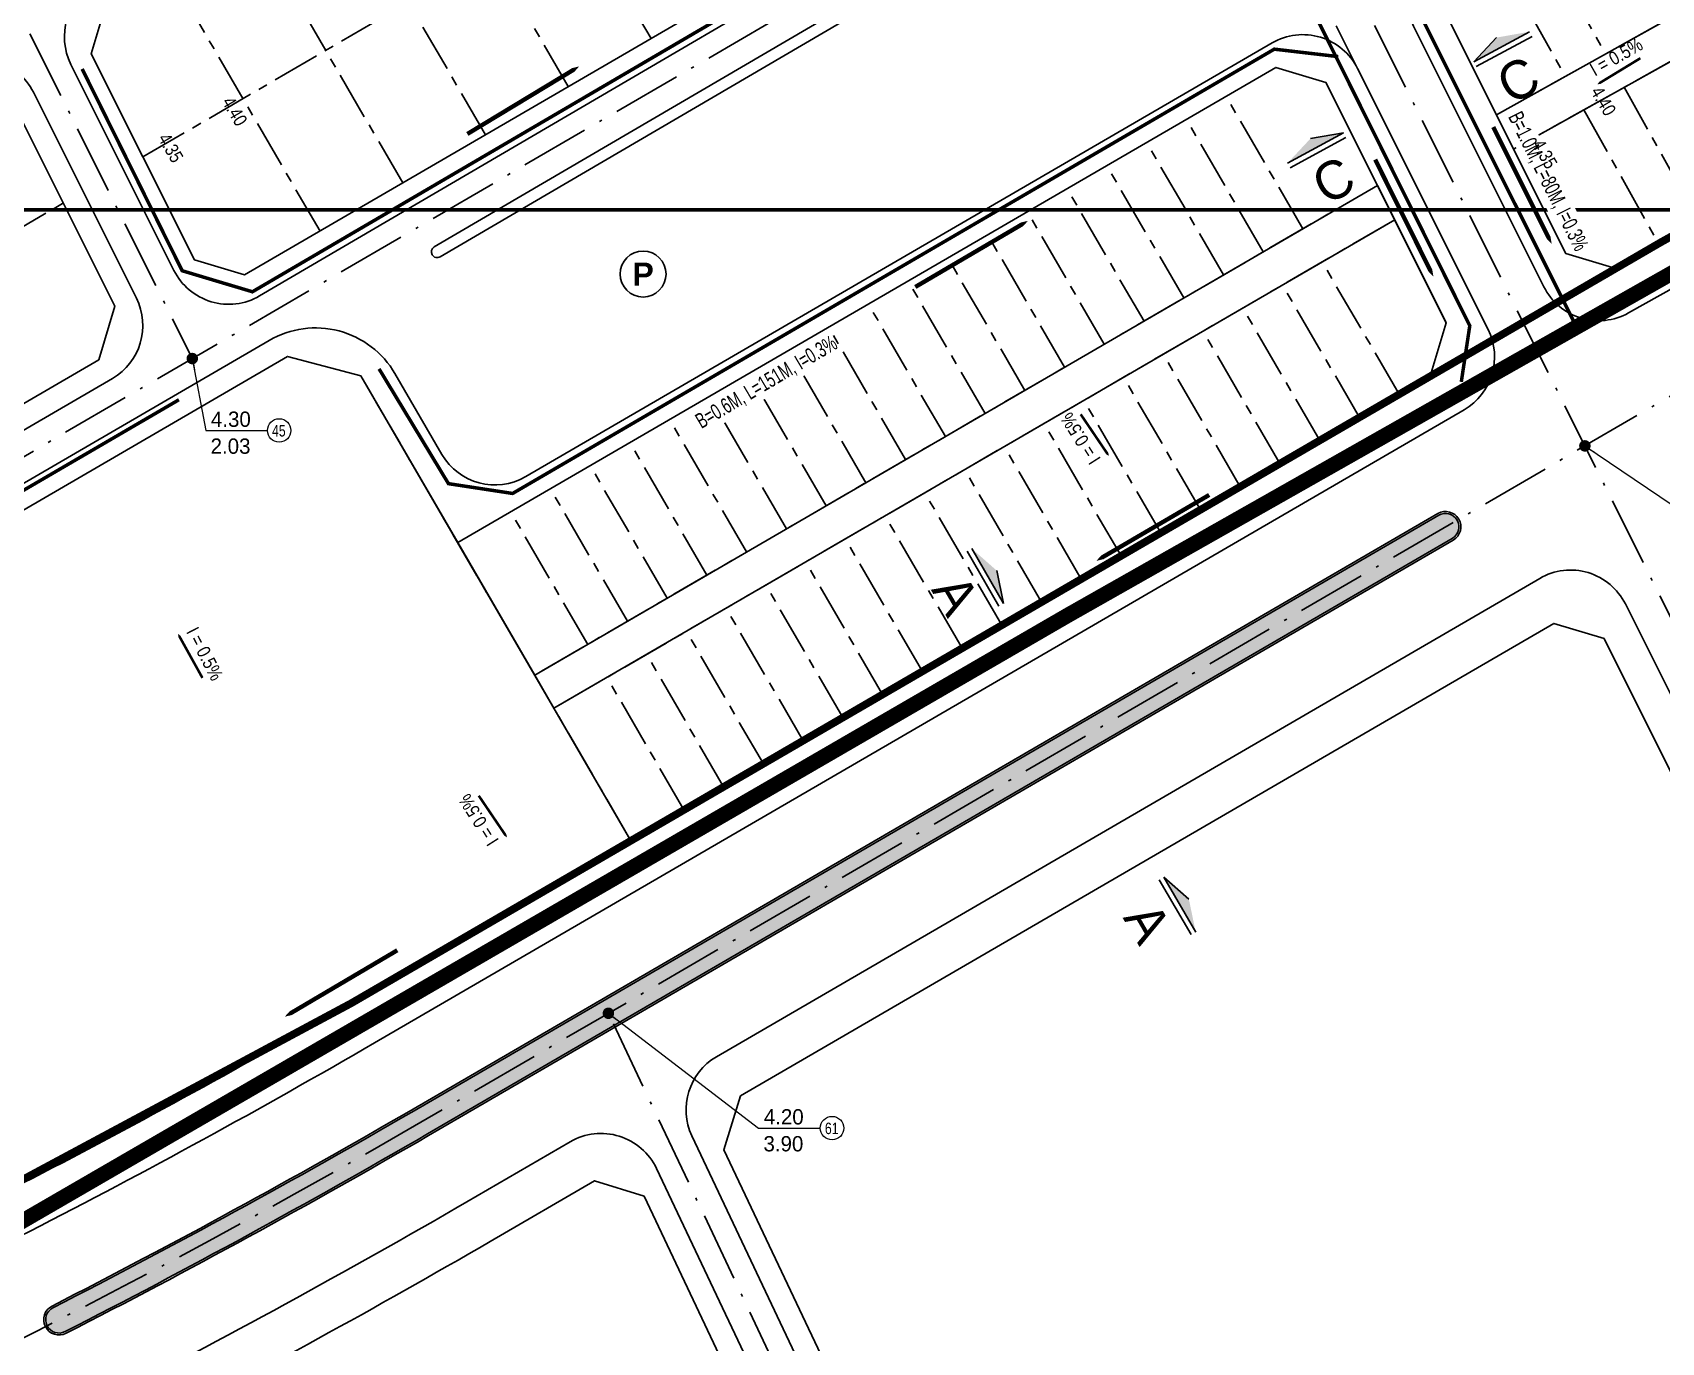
# Model space of a CAD drawing. Header units: metres. Extents: x 563124 to 573994, y 2062953 to 2068466.
# Drawn here: x 568786.3 to 568998.9, y 2066088.3 to 2066259.2 of the extents above; entities that cross this region are included whole.
import ezdxf
from ezdxf.enums import TextEntityAlignment as Align

# ---------------------------------------------------------------- set-up
doc = ezdxf.new("R2010")
doc.units = ezdxf.units.M
for name, pattern in [('ACAD_ISO10W100', [18.5, 12, -3, 0.5, -3]), ('CENTER', [2, 1.25, -0.25, 0.25, -0.25]), ('DOT', [0.25, 0, -0.25]), ('HIDDEN', [0.375, 0.25, -0.125])]:
    doc.linetypes.add(name, pattern=pattern)
for name, color, linetype in [('BoThamCo', 94, 'CONTINUOUS'), ('ChiaLo', 128, 'CENTER'), ('datOBt', 42, 'CONTINUOUS'), ('datoHonHop', 42, 'CONTINUOUS'), ('datOlienke', 42, 'CONTINUOUS'), ('do doc SN', 3, 'CONTINUOUS'), ('ghi_chu', 7, 'CONTINUOUS'), ('hacth sdd', 8, 'CONTINUOUS'), ('Khung ban ve', 7, 'CONTINUOUS'), ('LogDg', 7, 'CONTINUOUS'), ('MC', 7, 'CONTINUOUS'), ('Nut tim', 7, 'CONTINUOUS'), ('RANHGIOI', 2, 'HIDDEN'), ('thoatnuoc', 3, 'CONTINUOUS'), ('TimDg', 222, 'CONTINUOUS'), ('TNuoc', 7, 'CONTINUOUS'), ('ViaHeS', 32, 'CONTINUOUS')]:
    doc.layers.add(name, color=color, linetype=linetype)
doc.layers.add('caodotimduong', color=5, linetype='CONTINUOUS', lineweight=15)
doc.layers.add('TN', color=3, linetype='CONTINUOUS', lineweight=5)
doc.styles.add('ARIALB', font='VHARIALB.ttf', dxfattribs={"width": 0.75})
doc.styles.add('IN', font='VHARIALN.ttf')
doc.styles.add('solo', font='VHARIALN.ttf')
doc.styles.add('STYLE3', font='VHBODO.ttf', dxfattribs={"width": 0.8, "height": 2.2})
doc.styles.add('text', font='VHARIALN.ttf')
doc.styles.add('VnBlackH', font='VHBLACK.ttf')
doc.linetypes.add('TN_WATER_SUPPLY', pattern='A,0.5,-0.2,["TN",Standard,S=0.1,R=0,X=-0.1,Y=-0.05],-0.2', length=0.9)
doc.dimstyles.new('kichthuocnut', dxfattribs={"dimtxt": 1.1, "dimasz": 0.5, "dimexe": 0.5, "dimexo": 0.5, "dimgap": 0.5, "dimtad": 1, "dimzin": 0, "dimdsep": 46, "dimtxsty": 'solo', "dimblk": 'BOXFILLED', "dimcen": 0.09, "dimdle": 1, "dimclrd": 256, "dimclre": 256, "dimclrt": 7, "dimadec": 0, "dimazin": 0, "dimtfac": 1, "dimtix": 1, "dimtofl": 0, "dimtmove": 1, "dimatfit": 3, "dimldrblk": 'ARCHTICK', "dimfxl": 1, "dimtfill": 1, "dimtfillclr": 2, "dimtolj": 1, "dimtzin": 0, "dimlwd": -1, "dimlwe": -1, "dimarcsym": 0})

# ---------------------------------------------------------------- blocks, each defined once
blk = doc.blocks.new('dsl')
at = {"color": 158, "linetype": 'DOT'}
blk.add_wipeout([(0, 1.5), (0.33644860936327353, 1.4617805352900177), (0.7271365341730276, 1.3119727361482205), (1.0179708990035576, 1.1016965319868746), (1.2342348857782783, 0.8524460373446345), (1.3543988210148825, 0.6446734317579512), (1.4417184349149323, 0.4140627419110956), (1.5, 0), (1.4408082852605588, -0.41721874987695173), (1.3263853264506624, -0.7005012247245759), (1.1508682344574481, -0.9620303045958281), (0.9135099182603594, -1.1897477167658508), (0.6119164755800454, -1.3695102143101394), (0.38024214177858096, -1.4510051391553134), (0, -1.5), (-0.4646015835460416, -1.4262346820905236), (-0.7918897030176879, -1.2739351231138016), (-1.1446356684900818, -0.9694375619291122), (-1.3156433532713265, -0.7204738487488953), (-1.4267119241412873, -0.46313398238271475), (-1.493310356047019, -0.14150682114990332), (-1.5, 0), (-1.4614062352338948, 0.3380707260221243), (-1.3372086829040484, 0.6796123441309305), (-1.1726255954709188, 0.9353871992789777), (-0.9171726725762708, 1.1869264040143435), (-0.6270318645983934, 1.362655877601469), (-0.2542087298352414, 1.478302378207502)], dxfattribs=at).dxf.layer = 'ghi_chu'
at = {"layer": 'ghi_chu', "color": 32}
blk.add_circle((0, 0), 1.5, dxfattribs=at)
at = {"layer": 'ghi_chu', "style": 'ARIALB'}
blk.add_attdef('01', text='', height=1.5, dxfattribs=at).set_placement((0, -0.75), align=Align.CENTER)
blk = doc.blocks.new('a')
at = {"layer": 'MC', "linetype": 'Continuous', "extrusion": (3.398234445398686e-17, -4.399193797516772e-09, 1)}
blk.add_hatch(color=6, dxfattribs=at).paths.add_polyline_path([(-964.1725955408484, 96.28920970437501), (-801.1804696850331, 41.95850117307047), (-1127.164721311546, 41.95850112069013)])
at = {"layer": 'MC', "linetype": 'Continuous', "extrusion": (-3.398234445398686e-17, -4.399193797516772e-09, 1)}
blk.add_hatch(color=6, dxfattribs=at).paths.add_polyline_path([(992.276817483887, 101.675939100328), (829.2846916280714, 47.34523056902341), (1155.268943254584, 47.34523051664307)])
at = {"layer": 'MC', "color": 6, "linetype": 'Continuous'}
for p, q in [((-801.1804697505086, 41.9585011468803, 6.376863211678193e-06), (-964.1725956259664, 96.28920975675537, 6.61587453316183e-06)), ((829.2846916935468, 47.34523054283324, 6.376863211678193e-06), (992.2768175690051, 101.6759391527083, 6.61587453316183e-06)), ((-1127.164721455591, 41.9585011468803, 6.376863222257022e-06), (-801.1804697505086, 41.9585011468803, 6.376863211678193e-06)), ((-1127.164721435949, 14.79314686813295, 6.257357564245281e-06), (-801.180469730866, 14.79314689432312, 6.257357553324969e-06)), ((1155.26894339863, 47.34523054283324, 6.376863222257022e-06), (829.2846916935468, 47.34523054283324, 6.376863211678193e-06)), ((1155.268943378987, 20.17987626408588, 6.257357564245281e-06), (829.284691673904, 20.17987629027606, 6.257357553324969e-06))]:
    blk.add_line(p, q, dxfattribs=at)
at = {"layer": 'MC', "style": 'VnBlackH'}
for rotation, p in [(5.33646276239108e-08, (-962.6765672647615, -246.2775318663464)), (359.9999999466354, (990.2489407946152, -240.8908024703935))]:
    blk.add_text('a', height=196.8503937007875, rotation=rotation, dxfattribs=at).set_placement(p, align=Align.CENTER)
blk = doc.blocks.new('d')
at = {"layer": 'MC', "linetype": 'Continuous', "extrusion": (3.398234445398686e-17, -4.399193797516771e-09, 1)}
blk.add_hatch(color=6, dxfattribs=at).paths.add_polyline_path([(-488.7254626401807, 247.3447570503221), (-325.7333367843653, 193.0140485190175), (-651.7175884108779, 193.0140484666372)])
at = {"layer": 'MC', "linetype": 'Continuous', "extrusion": (-3.398234445398686e-17, -4.399193797516771e-09, 1)}
blk.add_hatch(color=6, dxfattribs=at).paths.add_polyline_path([(599.6946174895982, 247.3447570503221), (436.7024916337828, 193.0140485190175), (762.6867432602954, 193.0140484666372)])
at = {"layer": 'MC', "color": 6, "linetype": 'Continuous'}
for p, q in [((-651.717588554924, 193.0140484928274, 6.376863222257021e-06), (-325.7333368498408, 193.0140484928274, 6.376863211678193e-06)), ((-325.7333368498408, 193.0140484928274, 6.376863211678193e-06), (-488.7254627252988, 247.3447571027024, 6.615874533161828e-06)), ((436.7024916992582, 193.0140484928274, 6.376863211678193e-06), (599.6946175747162, 247.3447571027024, 6.615874533161828e-06)), ((762.6867434043414, 193.0140484928274, 6.376863222257021e-06), (436.7024916992582, 193.0140484928274, 6.376863211678193e-06)), ((-651.7175885352814, 165.84869421408, 6.257357564245281e-06), (-325.7333368301981, 165.8486942402702, 6.257357553324969e-06)), ((762.6867433846988, 165.84869421408, 6.257357564245281e-06), (436.7024916796156, 165.8486942402702, 6.257357553324969e-06))]:
    blk.add_line(p, q, dxfattribs=at)
at = {"layer": 'MC', "style": 'VnBlackH'}
for rotation, p in [(5.336085289072462e-08, (-487.2294343640937, -95.22198452039933)), (359.9999999466392, (593.0795482431569, -95.22198452039933))]:
    blk.add_text('c', height=196.8503937007875, rotation=rotation, dxfattribs=at).set_placement(p, align=Align.CENTER)
blk = doc.blocks.new('mt')
at = {"layer": 'TN', "linetype": 'Continuous'}
blk.add_lwpolyline([(6346.931571949535, -0.01678922632709146, 566.9291350990534, 566.9291350990534, 0), (-7038.645866118532, -0.01678922632709146, 2267.716540396214, 0, 0), (-10714.44231449445, -0.01678922632709146, 0, 0, 0)], format="xyseb", dxfattribs=at)

msp = doc.modelspace()

# ---------------------------------------------------------------- hatches: boundary and pattern name
at = {"layer": 'hacth sdd'}
h = msp.add_hatch(dxfattribs=at)
h.set_pattern_fill('CROSS', color=64, scale=0.05, style=0)
h.set_pattern_definition([(0, (568124.4922125977, 2065856.434559209), (0.3175, 0.3175), [0.15875, -0.4762500000000001]), (90, (568124.5715875977, 2065856.355184209), (-0.3175, 0.3175), [0.15875, -0.4762500000000001])])
edge = h.paths.add_edge_path()
edge.add_arc((568970.7276748744, 2066194.726837185), 1.749977558674758, 300.1574367676133, 480.1574367676133)
edge.add_line((568969.8485250591, 2066196.239952204), (568836.0693864466, 2066118.5116212))
edge.add_arc((568334.5707710537, 2066981.646747391), 998.2500224413319, 297.07455533379755, 300.1574367596903, ccw=False)
edge.add_arc((568789.720296955, 2066091.231726699), 1.749977559042764, 117.0745932350957, 297.0735870310036)
edge.add_arc((568334.5708065463, 2066981.646682356), 1001.74990349739, 297.0745535939011, 300.1574368760959)
edge.add_line((568837.8276861224, 2066115.485391189), (568971.6068246897, 2066193.213722167))

# ---------------------------------------------------------------- linework, layer by layer
at = {"layer": 'BoThamCo'}
for points in [[(569065.6454698384, 2066292.057455102), (569148.1978168058, 2066338.121243869, 0.000628900792278583), (569145.8495415049, 2066342.536645929), (569063.2091205615, 2066296.423712333), (569053.4637234571, 2066313.888741256), (569049.9707176726, 2066311.939661834), (569059.7161147769, 2066294.474632913), (568977.3612348008, 2066248.521029721), (568979.600117086, 2066244.044586916), (569062.1524640535, 2066290.108375682), (569071.8978611577, 2066272.64334676), (569075.3908669422, 2066274.592426181)], [(568971.6068246897, 2066193.213722167, 1), (568969.8485250591, 2066196.239952204), (568836.0693864466, 2066118.5116212, -0.01345241922843354), (568788.9237944697, 2066092.789932478, 0.9999912192584248), (568790.5167720756, 2066089.673506933, 0.01345242732954382), (568837.8276861224, 2066115.485391189)]]:
    msp.add_lwpolyline(points, format="xyb", close=True, dxfattribs=at)
msp.add_lwpolyline([(568964.0889230156, 2066234.81809861), (568961.8479400675, 2066239.2987415), (568851.8181078562, 2066175.369228221), (568854.3299966822, 2066171.045987015)], close=True, dxfattribs=at)
at = {"layer": 'caodotimduong', "color": 5, "ltscale": 75}
for centre in [(568818.4555756804, 2066207.307449614), (568890.6347510474, 2066116.242612021)]:
    msp.add_circle(centre, 1.531868477319809, dxfattribs=at)
at = {"layer": 'ChiaLo', "ltscale": 5}
for points in [[(568800.6579078314, 2066243.019201354), (568924.0747977855, 2066314.82272599)], [(569049.9707176723, 2066311.939661835), (569059.7161147771, 2066294.474632913), (568977.3809814996, 2066248.532048278)], [(568959.2477816523, 2066254.557453055), (568934.9216952528, 2066303.195264503)], [(568867.0088299398, 2066258.483338947), (568846.8936447621, 2066293.057597077)], [(569071.8978611577, 2066272.643346761), (569062.1524640535, 2066290.108375682), (568979.6001170859, 2066244.044586916)], [(568856.204374274, 2066252.197343579), (568836.0891890964, 2066286.77160171)], [(568845.3999186083, 2066245.911348211), (568825.2847334306, 2066280.485606342)], [(568834.5954629426, 2066239.625352843), (568814.4802777648, 2066274.199610974)], [(568981.8571048724, 2066273.932613128), (568991.6025019771, 2066256.467584205)], [(568976.6175961953, 2066271.008993997), (568986.3629933001, 2066253.543965074)], [(568823.7910072769, 2066233.339357475), (568803.6758220992, 2066267.913615606)], [(568952.1173038336, 2066233.645048989), (568942.0697485284, 2066250.938013813)], [(568994.0388512535, 2066252.101326975), (569003.7842483587, 2066234.636298051)], [(568988.7993425764, 2066249.177707843), (568998.5472096124, 2066231.70825248)], [(568946.9294143864, 2066230.630782398), (568936.8818590813, 2066247.923747222)], [(568941.7415249393, 2066227.616515806), (568931.6939696342, 2066244.90948063)], [(568936.5536354922, 2066224.602249215), (568926.5060801872, 2066241.895214039)], [(568961.8479400676, 2066239.2987415), (568851.8181078561, 2066175.369228221)], [(568931.3657460451, 2066221.587982623), (568921.3181907401, 2066238.880947447)], [(568713.4551193658, 2066192.284917155), (568790.2649065728, 2066236.972588753)], [(568926.177856598, 2066218.573716032), (568916.130301293, 2066235.866680856)], [(568964.0889230157, 2066234.81809861), (568854.3299966822, 2066171.045987015)], [(568920.9899671508, 2066215.559449441), (568910.9424118459, 2066232.852414264)], [(568915.8020777038, 2066212.545182849), (568905.7545223988, 2066229.838147673)], [(568964.676747965, 2066212.028842959), (568954.6291926599, 2066229.321807783)], [(568910.6141882567, 2066209.530916258), (568900.5666329517, 2066226.823881081)], [(568959.4888585178, 2066209.014576368), (568949.4413032127, 2066226.307541192)], [(568905.4262988096, 2066206.516649666), (568895.3787435046, 2066223.80961449)], [(568954.3009690708, 2066206.000309776), (568944.2534137656, 2066223.293274601)], [(568900.2384093625, 2066203.502383074), (568890.1908540576, 2066220.795347898)], [(568949.1130796237, 2066202.986043185), (568939.0655243185, 2066220.279008009)], [(568895.0505199154, 2066200.488116483), (568885.0029646105, 2066217.781081307)], [(568943.9251901766, 2066199.971776593), (568933.8776348713, 2066217.264741417)], [(568864.3775519873, 2066153.753022191), (568829.1100691657, 2066214.452298915)], [(568889.8626304682, 2066197.473849892), (568879.8150751633, 2066214.766814715)], [(568938.7373007294, 2066196.957510002), (568928.6897454243, 2066214.250474826)], [(568884.6747410211, 2066194.4595833), (568874.6271857162, 2066211.752548124)], [(568933.5494112823, 2066193.94324341), (568923.5018559771, 2066211.236208235)], [(568879.486851574, 2066191.445316709), (568869.4392962691, 2066208.738281532)], [(568928.3615218352, 2066190.928976819), (568918.31396653, 2066208.221941643)], [(568874.298962127, 2066188.431050117), (568864.251406822, 2066205.724014941)], [(568923.173632388, 2066187.914710228), (568913.1260770829, 2066205.207675052)], [(568869.1110726799, 2066185.416783526), (568859.0635173749, 2066202.709748349)], [(568917.9857429409, 2066184.900443636), (568907.9381876359, 2066202.19340846)], [(568863.9231832327, 2066182.402516934), (568853.8756279278, 2066199.695481758)], [(568912.7978534938, 2066181.886177045), (568902.7502981888, 2066199.179141869)], [(568858.7352937856, 2066179.388250343), (568848.6877384807, 2066196.681215166)], [(568907.6099640467, 2066178.871910453), (568897.5624087416, 2066196.164875277)], [(568902.4220745995, 2066175.857643862), (568892.3745192945, 2066193.150608686)], [(568897.2341851525, 2066172.84337727), (568887.1866298474, 2066190.136342094)], [(568892.0462957053, 2066169.829110679), (568881.9987404002, 2066187.122075503)], [(568886.8584062582, 2066166.814844087), (568876.8108509531, 2066184.107808911)], [(568881.6705168111, 2066163.800577496), (568871.622961506, 2066181.09354232)], [(568876.482627364, 2066160.786310904), (568866.4350720589, 2066178.079275728)], [(568871.2947379168, 2066157.772044313), (568861.2471826117, 2066175.065009137)]]:
    msp.add_lwpolyline(points, dxfattribs=at)
at = {"layer": 'datOBt'}
for points in [[(568928.7172749165, 2066294.385101265), (568930.8024610545, 2066301.371371252), (568917.3471345166, 2066328.274080727), (568910.7887561221, 2066330.231554421), (568796.0154306998, 2066263.456826079), (568793.930244562, 2066256.470556091), (568807.3855711013, 2066229.567846617), (568813.943949496, 2066227.610372923)], [(568783.5372433036, 2066250.42394349), (568776.9788649083, 2066252.381417185), (568710.8629137123, 2066213.915382816), (568708.2417391249, 2066206.699077235), (568718.6684996068, 2066177.870757075), (568724.6908895521, 2066175.683247787), (568794.9073837042, 2066216.534964028), (568796.9925698421, 2066223.521234016)]]:
    msp.add_lwpolyline(points, close=True, dxfattribs=at)
at = {"layer": 'datoHonHop', "linetype": 'ByBlock'}
msp.add_lwpolyline([(568819.542929636, 2066216.984679197), (568728.839282304, 2066164.213607279), (568726.2181077166, 2066156.997301697), (568736.0640985463, 2066129.774716465, 0.2565942734314264), (568750.5257029632, 2066117.055055491, -0.08517264572806575), (568766.4871331966, 2066110.513034198, 0.2651954711210331), (568786.2925224875, 2066109.711280006, 0.01208792827058047), (568827.9057365247, 2066132.562174545), (568864.3775519871, 2066153.753022191), (568829.1100691655, 2066214.452298915)], format="xyb", close=True, dxfattribs=at)
at = {"layer": 'datOlienke'}
for points in [[(569049.9707176724, 2066311.939661834), (568972.7719628899, 2066268.863150216), (568970.6423017877, 2066261.9549291), (568977.3612348004, 2066248.521029721), (569059.716114777, 2066294.474632913)], [(569071.8978611577, 2066272.64334676), (569062.1524640532, 2066290.108375682), (568979.600117086, 2066244.044586916), (568986.410453323, 2066230.427935049), (568992.9702906572, 2066228.467952034), (568998.7993124898, 2066231.854729252)], [(568961.8479400674, 2066239.2987415), (568955.1206044031, 2066252.749441222), (568948.5607670686, 2066254.709424236), (568841.7705525514, 2066192.662193045), (568851.8181078561, 2066175.369228221)], [(568968.7296136023, 2066214.383638221), (568970.8162586798, 2066221.367398889), (568964.0889230156, 2066234.81809861), (568854.3299966822, 2066171.045987015), (568864.377551987, 2066153.753022191)]]:
    msp.add_lwpolyline(points, close=True, dxfattribs=at)
at = {"layer": 'do doc SN', "color": 7}
for points in [[(568996.1668654759, 2066255.905604, 0.3319999999521918, 0.3319999999521918, 0), (568991.3920443938, 2066252.998267066, 0.8299999998804796, 0, 0), (568990.5553417124, 2066252.48880784, 0, 0, 0)], [(568923.0974022981, 2066209.416042706, 0.3319999999521917, 0.3319999999521917, 0), (568926.2323987781, 2066204.7875093, 0.8299999998804793, 0, 0), (568926.7817512997, 2066203.976440939, 0, 0, 0)], [(568808.4374975628, 2066175.009169656, 0.3319999999521917, 0.3319999999521917, 0), (568805.7260261751, 2066179.897875755, 0.8299999998804793, 0, 0), (568805.2508889119, 2066180.754534766, 0, 0, 0)], [(568844.5135517543, 2066159.626683022, 0.3319999999521917, 0.3319999999521917, 0), (568847.6485482343, 2066154.998149616, 0.8299999998804793, 0, 0), (568848.1979007559, 2066154.187081255, 0, 0, 0)]]:
    msp.add_lwpolyline(points, format="xyseb", dxfattribs=at)
at = {"layer": 'Khung ban ve', "color": 250, "const_width": 0.5}
msp.add_lwpolyline([(569223.9280794318, 2066236.109092405), (567973.9280794318, 2066236.109092405)], dxfattribs=at)
at = {"layer": 'LogDg'}
for points in [[(568799.8126788756, 2066224.589300709), (568786.3662897791, 2066251.474140574, 0.4328364540872843), (568775.1882577986, 2066254.810438395), (568706.003654513, 2066214.559072732, 0.3624568435590229), (568702.5036396536, 2066204.92324882), (568712.8746215348, 2066176.24914755, 0.4679364043419005), (568724.4207104654, 2066172.05526821), (568796.6807209663, 2066214.095895276, 0.3958327164936001)], [(568971.7324191311, 2066192.997560107, 1), (568969.722930618, 2066196.456114264), (568835.9437920054, 2066118.727783261, -0.0134524192284399), (568788.8100070886, 2066093.012536234, 0.999992128045486), (568790.6305559009, 2066089.45090136, 0.0134524273295434), (568837.9532805638, 2066115.269229129)]]:
    msp.add_lwpolyline(points, format="xyb", close=True, dxfattribs=at)
msp.add_lwpolyline([(569015.5785677508, 2066141.929136784), (568994.2071054204, 2066184.659444402, 0.4326641440641966), (568983.0330883536, 2066187.998076526), (568875.5523271286, 2066125.549624012, 0.3897719342424495), (568872.3407905824, 2066115.209132466), (568891.5806917108, 2066074.571442046), (568886.1577727101, 2066072.003962834), (568867.7120744743, 2066110.964172112, 0.4390850403021555), (568856.4624936844, 2066114.458052425), (568842.977057987, 2066106.622747007, -0.0134524192283531), (568795.1820798424, 2066080.546766225, 0.262925858503226), (568784.3338120001, 2066064.133919368, -0.1620678458419849), (568773.4959522722, 2066037.85551125, 0.2703228810245677), (568769.7990075322, 2066018.044351469), (568777.4616536538, 2065996.62372953), (568754.8636660555, 2065988.5399128), (568747.2010879497, 2066009.960344602, 0.2703245738334852), (568731.7770255015, 2066022.931549011)], format="xyb", dxfattribs=at)
at = {"layer": 'thoatnuoc', "color": 5, "linetype": 'TN_WATER_SUPPLY', "ltscale": 10, "const_width": 0.4545454544816536}
for points in [[(568934.9688699532, 2066299.22425095), (568973.8904793803, 2066220.97669434), (568972.7833458283, 2066213.643865336)], [(568952.4437978668, 2066291.509727298), (568987.8107957236, 2066220.848108535)]]:
    msp.add_lwpolyline(points, dxfattribs=at)
at = {"layer": 'thoatnuoc', "linetype": 'TN_WATER_SUPPLY', "ltscale": 10, "const_width": 0.4545454544816536}
msp.add_lwpolyline([(568805.3683626978, 2066211.316943604), (568727.4640827768, 2066165.912401971), (568720.801999023, 2066159.071912199)], dxfattribs=at)
at = {"layer": 'TimDg', "linetype": 'ACAD_ISO10W100', "ltscale": 0.75}
for points in [[(569579.458327795, 2066552.489101444), (569316.6908584707, 2066388.630738333, -0.0121560828798097), (569316.4815255365, 2066388.50716488), (569007.7068141839, 2066216.212450042), (568836.948536262, 2066116.998506182, -0.0506837863320612), (568652.7276902705, 2066033.6086813), (568203.7804233594, 2065882.944183276), (567811.8071871288, 2065759.319812214)], [(569278.834998483, 2065059.656135766), (569264.5269734287, 2065093.529310778, -0.0210175178208976), (569255.7019476439, 2065117.14407809), (569137.3027724003, 2065479.750271323), (568925.3131514108, 2065996.312426096), (568861.4377770493, 2066131.22724045)]]:
    msp.add_lwpolyline(points, format="xyb", dxfattribs=at)
msp.add_lwpolyline([(568723.8439213934, 2066383.18858595), (568807.1149444197, 2066216.695700503)], dxfattribs=at)
at = {"layer": 'ViaHeS'}
msp.add_lwpolyline([(568776.9788649087, 2066252.381417185), (568783.5372433034, 2066250.423943491), (568796.9925698424, 2066223.521234016), (568794.9073837044, 2066216.534964029), (568724.6908895521, 2066175.683247787), (568718.668499607, 2066177.870757075), (568708.2417391248, 2066206.699077236), (568710.8629137123, 2066213.915382816)], close=True, dxfattribs=at)
at = {"layer": 'ViaHeS', "elevation": 3.0256135e-09}
msp.add_lwpolyline([(568894.2921512155, 2066075.855181654), (568876.513450228, 2066113.406588078), (568878.6971254234, 2066120.437576072), (568984.8646806076, 2066182.123029849), (568991.4245179415, 2066180.163046835), (569011.5538830962, 2066139.916200269)], dxfattribs=at)
msp.add_lwpolyline([(568800.7885468565, 2066076.679930821, 0.0126585462628185), (568845.9913245795, 2066101.434857561), (568859.6380065832, 2066109.363850279), (568866.1008137997, 2066107.356639937), (568883.4463132084, 2066070.720223227)], format="xyb", dxfattribs=at)

# ---------------------------------------------------------------- block references
at = {"layer": 'MC', "zscale": 0.0254}
for name, p, xscale, yscale, rotation in [('d', (568966.9986613058, 2066245.807729377), 0.02539999999891114, 0.02540000000047371, 28.49118495324862), ('a', (568922.3276752229, 2066166.605478112), 0.0254, 0.0254, 300.1574367618142)]:
    msp.add_blockref(name, p, dxfattribs=dict(at, xscale=xscale, yscale=yscale, rotation=rotation))
at = {"layer": 'thoatnuoc', "zscale": 0.001}
for p, xscale, yscale, rotation in [((568848.4571401754, 2066249.297278721), 0.001, 0.001, 211.1408307289081), ((568979.7937031181, 2066241.238313913), 0.001, 0.001, 116.5921605288617), ((568964.3708584666, 2066236.979607122), 0.0009999999999999968, 0.001000000000000001, 116.4547977201692), ((568906.975483675, 2066229.251159768), 0.001, 0.001, 210.4042204848452), ((568934.390044975, 2066195.689854012), 0.001, 0.001, 30.28105869951623), ((568828.4117543624, 2066136.225330161), 0.001, 0.001, 30.54899587398414)]:
    msp.add_blockref('mt', p, dxfattribs=dict(at, xscale=xscale, yscale=yscale, rotation=rotation))

# ---------------------------------------------------------------- texts
at = {"layer": 'caodotimduong', "color": 7, "ltscale": 75, "style": 'STYLE3'}
for s, p in [('4.30', (568812.1507610414, 2066207.778385185)), ('2.03', (568812.1066302129, 2066204.264379703)), ('4.20', (568884.3299364084, 2066116.713547591)), ('3.90', (568884.2858055799, 2066113.199542109))]:
    msp.add_text(s, height=2, rotation=359.9999798840702, dxfattribs=at).set_placement(p, align=Align.CENTER)
at = {"layer": 'do doc SN', "color": 7, "style": 'IN'}
for s, rotation, p in [('i = 0.5%%%', 29.66230507377203, (568990.2179966324, 2066253.497960251)), ('4.40', 300.2963111667314, (568810.9212938796, 2066250.213278829)), ('4.35', 300.2963111667314, (568802.5702110212, 2066245.445661283)), ('i = 0.5%%%', 122.4360776708543, (568925.7901062084, 2066203.59065563)), ('i = 0.5%%%', 297.3400199342447, (568806.2728818827, 2066181.050711503)), ('i = 0.5%%%', 122.4360776708543, (568847.2062556646, 2066153.801295946))]:
    msp.add_text(s, height=1.75, rotation=rotation, dxfattribs=at).set_placement(p)
at = {"layer": 'Nut tim', "color": 7, "ltscale": 75, "style": 'STYLE3', "width": 0.8}
for s, p in [('45', (568818.4136612348, 2066206.515833528)), ('61', (568890.5928366018, 2066115.450995934))]:
    msp.add_text(s, height=1.5, rotation=2.011704153980235e-05, dxfattribs=at).set_placement(p, align=Align.CENTER)

# ---------------------------------------------------------------- leaders
at = {"layer": 'caodotimduong', "color": 5, "ltscale": 75}
for points in [[(568807.1149444195, 2066216.695700502), (568808.8648758907, 2066207.307449679), (568816.923707203, 2066207.307449614)], [(568988.9174907432, 2066205.295480723), (569010.8834646066, 2066190.406963676), (569018.9422959189, 2066190.406963612)], [(568861.4377770493, 2066131.22724045), (568881.0440512577, 2066116.242612085), (568889.10288257, 2066116.242612021)]]:
    msp.add_leader(points, dimstyle='kichthuocnut', override={"dimasz": 1.5, "dimclrd": 5, "dimldrblk": 'Dot'}, dxfattribs=at)

# ---------------------------------------------------------------- next in the draw order: block references
at = {"layer": 'ghi_chu', "xscale": 2, "yscale": 2, "zscale": 2}
msp.add_blockref('dsl', (568865.9633233602, 2066227.73002532), dxfattribs=at).add_auto_attribs({'01': 'p'})

# ---------------------------------------------------------------- next in the draw order: linework, layer by layer
at = {"layer": 'LogDg'}
for points in [[(568889.2413447198, 2066321.166134422), (568794.3976935573, 2066265.584786457, 0.3958327165057336), (568791.2657356473, 2066255.091381026), (568804.7121247435, 2066228.206541158, 0.4328364540703139), (568815.8901567234, 2066224.870243337), (568931.7897373426, 2066292.701859072, 0.3958327165092687), (568934.9216952526, 2066303.195264505), (568921.4753061555, 2066330.080104371, 0.4328364540642664), (568910.2972741758, 2066333.416402192), (568889.2413447198, 2066321.166134422)], [(568933.588119747, 2066286.80232401), (568838.7068321985, 2066231.271915692, 0.4132866684979278), (568838.4371803309, 2066230.247842199, 0.4151410641154823), (568839.4645008248, 2066229.977335354), (568934.3457883733, 2066285.507743671, -0.4336040298224646), (568943.4424524809, 2066282.805470505), (568948.4029217607, 2066272.887460451, 0.4326641440892424), (568949.4504858607, 2066272.57446369, 0.3960005966865445), (568949.7444833128, 2066273.55843929), (568944.784014033, 2066283.476449343, 0.4336040298224646), (568933.5881197468, 2066286.802324009)]]:
    msp.add_lwpolyline(points, format="xyb", dxfattribs=at)
at = {"layer": 'thoatnuoc', "linetype": 'TN_WATER_SUPPLY', "ltscale": 30, "const_width": 2}
msp.add_lwpolyline([(569292.439637008, 2066392.543164097), (569173.5392782612, 2066325.995540487), (568921.4390230628, 2066183.193096429), (568784.8582717587, 2066104.05369068), (568736.5959259927, 2066078.982896842), (568534.2186615511, 2066009.763163937), (568192.9628214523, 2065895.12101116), (568185.1839629256, 2065901.114347394)], dxfattribs=at)
at = {"layer": 'thoatnuoc', "linetype": 'TN_WATER_SUPPLY', "ltscale": 10, "const_width": 0.4545454544816536}
for points in [[(568792.739969977, 2066254.495644324), (568805.7925764245, 2066228.159621176), (568814.9613776545, 2066225.412560798), (568931.5478433464, 2066293.632487497), (568934.9688699532, 2066299.22425095)], [(568831.4976786459, 2066215.350549656), (568840.5572127039, 2066200.363770948), (568848.9322200664, 2066199.085476769), (568948.3717740995, 2066257.083175789), (568956.7178577988, 2066256.110874569)]]:
    msp.add_lwpolyline(points, dxfattribs=at)
at = {"layer": 'ViaHeS'}
msp.add_lwpolyline([(568928.7172749166, 2066294.385101266), (568930.8024610548, 2066301.371371254), (568917.3471345166, 2066328.274080729), (568910.7887561219, 2066330.231554421), (568796.0154306999, 2066263.45682608), (568793.930244562, 2066256.470556092), (568807.3855711011, 2066229.567846617), (568813.9439494959, 2066227.610372924)], close=True, dxfattribs=at)

# ---------------------------------------------------------------- next in the draw order: wipeouts: each hides what was drawn before it
msp.add_wipeout([(568977.8483270858, 2066248.4360347234), (568987.2352015679, 2066229.6232730297), (568990.2336904122, 2066231.1194084126), (568980.8468159301, 2066249.9321701063)]).dxf.layer = 'TNuoc'
msp.add_wipeout([(568873.9324293591, 2066206.7305246894), (568892.0196431901, 2066217.4490185624), (568890.3112664599, 2066220.3318653118), (568872.2240526286, 2066209.6133714388)]).translate(0, 0, -2.029028454253275e-09).dxf.layer = 'TNuoc'

# ---------------------------------------------------------------- next in the draw order: linework, layer by layer
at = {"layer": 'LogDg'}
for points in [[(569159.6623122774, 2066329.213685039, 0.0041726284779351), (569144.0220858116, 2066358.589900561, 0.417549530264486), (569133.0940219524, 2066361.757478495), (568969.8059332622, 2066270.643557452, 0.4010373898271505), (568966.5490971582, 2066260.078992079), (568983.5646127498, 2066226.058006319, 0.4275136513598196), (568994.6177665367, 2066222.650548555), (569154.4712573384, 2066311.847981529, 0.4060167121569392), (569159.6623122772, 2066329.213685039)], [(568747.0171258043, 2066111.631777174, -0.2699449570361327), (568731.5755602173, 2066124.544051937), (568720.4800082463, 2066155.221473286, -0.3624568435240875), (568723.9800231061, 2066164.857297199), (568817.1654171136, 2066219.07224084, -0.414383604057916), (568833.5757515604, 2066214.728496584), (568839.702990095, 2066204.182834756, 0.4142135623498612), (568850.6391981462, 2066201.284670949), (568948.0737645858, 2066257.896085181, -0.4326641440509916), (568959.2477816524, 2066254.557453055), (568976.2792622813, 2066220.504546651, -0.3960005967106472), (568973.1432894584, 2066210.008806916), (568830.9200145366, 2066127.374265357, -0.0129992497524106), (568785.8521609212, 2066102.733126934, -0.2781172685846299), (568765.2481628545, 2066104.139912226, 0.1108475370652029), (568747.0171256813, 2066111.631776454)]]:
    msp.add_lwpolyline(points, format="xyb", dxfattribs=at)
at = {"layer": 'RANHGIOI', "color": 1, "ltscale": 9, "const_width": 1}
msp.add_lwpolyline([(569000.5592219537, 2066606.466456158), (568982.1523663412, 2066596.773802713), (568641.4879055365, 2066448.283225673), (568640.6420762936, 2066447.920460239, -0.005137433380439285), (568606.7378069195, 2066433.790071242), (568320.2638660164, 2066354.564405334, -0.02056742908652707), (568279.2557222837, 2066345.01962319), (568234.0374281702, 2066336.43794789, -0.02121833569223638), (568191.0584181907, 2066330.156570428), (568073.8426399844, 2066318.076938635), (568071.0163143739, 2066300.81343246, 0.1285739781783505), (568077.0604101922, 2066236.336779046), (568081.9759698212, 2066222.837552279, 0.03940831777614574), (568090.3373014809, 2066204.508879044), (568103.3082810394, 2066181.142724642), (568149.9111873204, 2066112.204254739, -0.1198699787172983), (568174.776952567, 2066045.299770262), (568189.5639809993, 2065919.750233024), (568193.0057644723, 2065898.419982554), (568198.20948333, 2065900.061182542), (568647.0008657248, 2066050.673366489, 0.05068378633206799), (568827.9057364877, 2066132.562174523), (568998.7993124771, 2066231.854729244), (569157.4810069914, 2066320.398305841, 0.006594107435328542)], format="xyb", dxfattribs=at)
at = {"layer": 'TimDg', "linetype": 'ACAD_ISO10W100', "ltscale": 0.75}
msp.add_lwpolyline([(569579.4583277953, 2066552.489101444), (569316.690858471, 2066388.630738333, -0.0121560828798097), (569316.4815255367, 2066388.50716488), (569007.7068141841, 2066216.212450042), (568836.9485362623, 2066116.998506182, -0.0506837863320612), (568652.7276902708, 2066033.6086813), (568203.7804233596, 2065882.944183276), (567811.807187129, 2065759.319812214)], format="xyb", dxfattribs=at)
for points in [[(569046.184043341, 2066090.796183899), (568821.5794028402, 2066539.872865387)], [(568706.6297355597, 2066158.233749528), (568943.542650558, 2066296.068873513)]]:
    msp.add_lwpolyline(points, dxfattribs=at)
at = {"layer": 'ViaHeS'}
for points in [[(569138.7386746876, 2066355.746294066), (569131.9803222393, 2066357.700603109), (568972.7719628902, 2066268.863150217), (568970.6423017877, 2066261.954929101), (568986.4104533233, 2066230.427935051), (568992.9702906575, 2066228.467952035), (568998.7993124954, 2066231.854729254), (569151.3682468684, 2066316.987416856), (569154.2533304623, 2066326.609755287, 0.0041511948293334)], [(568968.7296136026, 2066214.383638221), (568970.8162586801, 2066221.36739889), (568955.1206044034, 2066252.749441221), (568948.560767069, 2066254.709424236), (568841.7705525513, 2066192.662193045), (568829.1100691656, 2066214.452298915), (568819.5429296358, 2066216.984679199), (568728.8392823043, 2066164.21360728), (568726.2181077169, 2066156.997301697), (568736.0640985464, 2066129.774716466, 0.2565942734314264), (568750.5257029634, 2066117.055055491, -0.0851726457280658), (568766.4871331967, 2066110.513034199, 0.2651954711210331), (568786.2925224876, 2066109.711280006, 0.0120879282705805), (568827.9057365248, 2066132.562174545)]]:
    msp.add_lwpolyline(points, format="xyb", close=True, dxfattribs=at)

# ---------------------------------------------------------------- next in the draw order: texts
at = {"layer": 'do doc SN', "color": 7, "style": 'IN'}
for s, p in [('4.40', (568989.6109751158, 2066251.554124333)), ('4.35', (568981.9518937491, 2066244.642229603))]:
    msp.add_text(s, height=1.75, rotation=300.2963111667314, dxfattribs=at).set_placement(p)
at = {"layer": 'TNuoc', "color": 7, "linetype": 'ByBlock', "style": 'text', "width": 0.8}
for s, rotation, p in [('b=1.0m, l=80m, i=0.3%%%', 296.5175049140632, (568984.1787002553, 2066239.856029867)), ('b=0.6m, l=151m, i=0.3%%%', 30.65100776523526, (568882.0338184091, 2066213.66288383, -2.029028454253275e-09))]:
    msp.add_text(s, height=2, rotation=rotation, dxfattribs=at).set_placement(p, align=Align.MIDDLE_CENTER)

doc.saveas('drawing.dxf')
